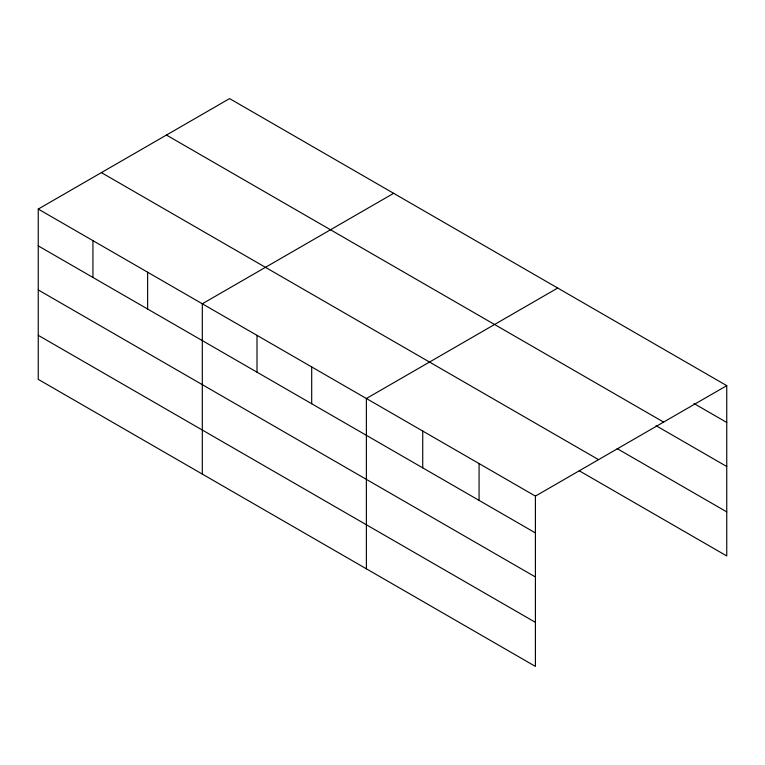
<?xml version="1.0" encoding="UTF-8"?>
<svg xmlns="http://www.w3.org/2000/svg" width="765" height="765" viewBox="0 0 765 765"><rect width="100%" height="100%" fill="white"/><g stroke="black" fill="none" stroke-linecap="round" stroke-linejoin="round"><path stroke-width="1.15" d="M535.414 576.973L535.414 496.102L38.25 209.065L38.25 379.364L535.414 666.401L535.414 576.973L38.25 289.935M579.229 470.771L726.75 555.935L726.75 385.637L229.586 98.599L38.25 209.065M393.65 193.316L202.314 303.781L202.314 474.09M557.714 288.042L366.378 398.508L366.378 568.806M535.414 496.102L726.75 385.637M693.97 403.528L726.75 422.452M166.445 135.051L663.609 422.089M656.064 425.694L726.75 466.507M617.135 448.606L726.75 511.89M101.391 172.613L598.555 459.641M38.25 245.881L535.414 532.918M38.25 335.319L535.414 622.356M479.072 463.571L479.072 500.387M422.729 431.039L422.729 467.855M311.69 366.932L311.69 403.748M257.002 335.357L257.002 372.182M147.626 272.206L147.626 309.031M92.938 240.631L92.938 277.456"/></g></svg>
